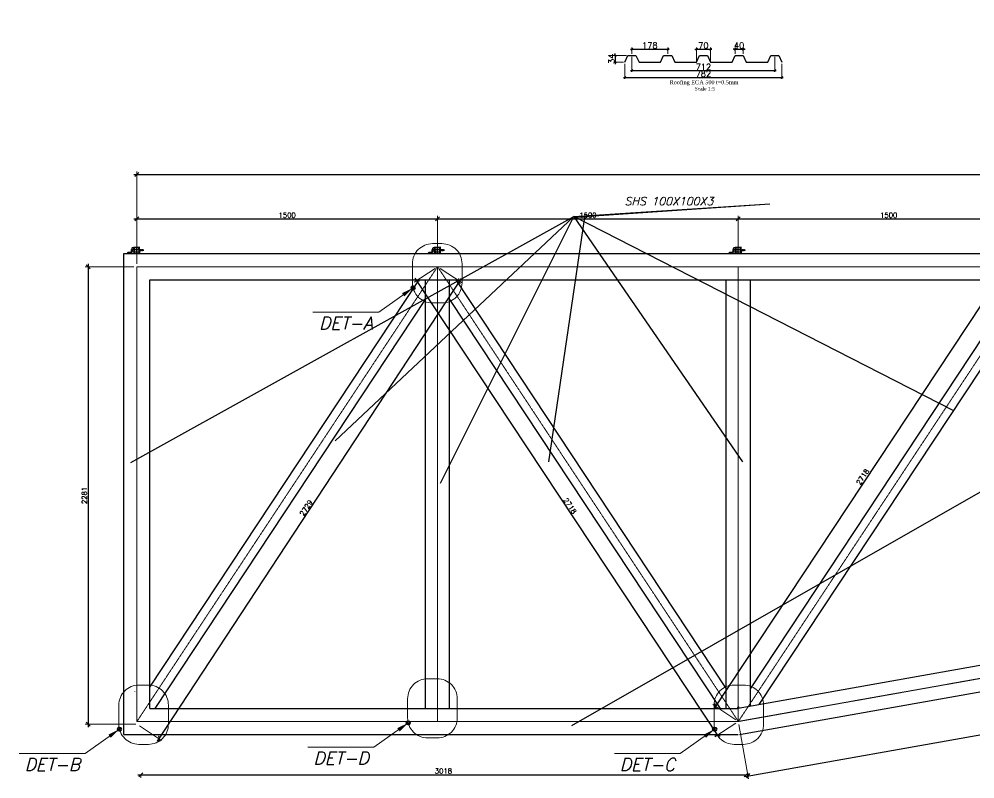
# Model space of a CAD drawing. Extents: x 60675 to 406257, y -6788 to 756297.
# Drawn here: x 388394 to 393160, y 742609 to 746396 of the extents above; entities that cross this region are included whole.
import ezdxf

# ---------------------------------------------------------------- set-up
doc = ezdxf.new("R2010")
doc.units = 0
doc.linetypes.add('CENTER2', pattern=[1.125, 0.75, -0.125, 0.125, -0.125])
doc.linetypes.add('CENTERX2', pattern=[101.6, 63.5, -12.7, 12.7, -12.7])
doc.layers.get('0').update_dxf_attribs({"linetype": 'CONTINUOUS'})
doc.layers.get('Defpoints').update_dxf_attribs({"linetype": 'CONTINUOUS'})
for name, color, linetype, lineweight in [('Axis', 144, 'CENTERX2', 9), ('DIM', 247, 'CONTINUOUS', 20), ('TEXT', 7, 'CONTINUOUS', 25)]:
    doc.layers.add(name, color=color, linetype=linetype, lineweight=lineweight)
for name, color, linetype in [('BAR-LINE', 6, 'CONTINUOUS'), ('bolt', 4, 'CONTINUOUS'), ('HATC H', 8, 'CONTINUOUS'), ('TRUSS-LAYOUT', 30, 'CONTINUOUS')]:
    doc.layers.add(name, color=color, linetype=linetype)
doc.styles.add('bold 1', font='italic.shx', dxfattribs={"height": 150})
doc.styles.add('BOLDTEXT4', font='italic.shx')
doc.styles.add('DIM50', font='romans.shx')
doc.styles.add('normal 2.5', font='romans.shx')
doc.styles.add('TEXT50-2.25', font='romans.shx')
doc.dimstyles.new('DIM 1-5A', dxfattribs={"dimtxt": 11.25, "dimasz": 10, "dimexe": 7.5, "dimexo": 7.5, "dimgap": 2.5, "dimtad": 1, "dimdec": 0, "dimzin": 0, "dimdsep": 46, "dimtxsty": 'DIM50', "dimblk": 'OBLIQUE', "dimcen": 2.5, "dimdle": 7.5, "dimclrd": 9, "dimclre": 9, "dimclrt": 3, "dimazin": 0, "dimtfac": 1, "dimtdec": 0, "dimtix": 1, "dimtofl": 0, "dimtmove": 0, "dimatfit": 3, "dimfxl": 1, "dimtolj": 1, "dimtzin": 0, "dimarcsym": 0})
doc.dimstyles.new('DIM-10', dxfattribs={"dimtxt": 25, "dimasz": 20, "dimexe": 15, "dimexo": 15, "dimgap": 6, "dimtad": 1, "dimdec": 0, "dimzin": 0, "dimdsep": 46, "dimtxsty": 'TEXT50-2.25', "dimblk1": 'OBLIQUE', "dimblk2": 'OBLIQUE', "dimsah": 1, "dimcen": 5, "dimdle": 15, "dimclrd": 9, "dimclre": 9, "dimclrt": 3, "dimadec": 0, "dimazin": 0, "dimtfac": 1, "dimtdec": 0, "dimtix": 1, "dimtmove": 0, "dimatfit": 0, "dimfxl": 1, "dimtolj": 1, "dimtzin": 0, "dimlwe": -1, "dimarcsym": 0})
doc.dimstyles.new('DIM-100', dxfattribs={"dimtxt": 200, "dimasz": 100, "dimexe": 75, "dimexo": 75, "dimgap": 30, "dimtad": 1, "dimdec": 0, "dimzin": 0, "dimdsep": 46, "dimtxsty": 'TEXT50-2.25', "dimblk1": 'OBLIQUE', "dimblk2": 'OBLIQUE', "dimsah": 1, "dimcen": 25, "dimdle": 75, "dimclrd": 9, "dimclre": 9, "dimclrt": 3, "dimazin": 0, "dimtfac": 1, "dimtdec": 0, "dimtmove": 0, "dimatfit": 0, "dimfxl": 1, "dimtolj": 1, "dimtzin": 0, "dimlwe": -1, "dimarcsym": 0})
doc.dimstyles.new('DIM-5', dxfattribs={"dimtxt": 200, "dimasz": 10, "dimexe": 7.5, "dimexo": 7.5, "dimgap": 3, "dimtad": 1, "dimdec": 0, "dimzin": 0, "dimdsep": 46, "dimtxsty": 'TEXT50-2.25', "dimblk1": 'OBLIQUE', "dimblk2": 'OBLIQUE', "dimsah": 1, "dimcen": 2.5, "dimdle": 7.5, "dimclrd": 9, "dimclre": 9, "dimclrt": 3, "dimadec": 0, "dimazin": 0, "dimtfac": 1, "dimtdec": 0, "dimtix": 1, "dimtmove": 0, "dimatfit": 0, "dimfxl": 1, "dimtolj": 1, "dimtzin": 0, "dimlwe": -1, "dimarcsym": 0})

# ---------------------------------------------------------------- blocks, each defined once
blk = doc.blocks.new('_Oblique')
at = {"color": 0, "linetype": 'ByBlock', "lineweight": -2}
blk.add_line((-0.5, -0.5), (0.5, 0.5), dxfattribs=at)
blk = doc.blocks.new('*D170')
at = {"layer": 'Defpoints', "color": 0, "lineweight": 25}
for p in [(391450, 746214.8), (392162, 746214.8), (392162, 746139.7)]:
    blk.add_point(p, dxfattribs=at)
at = {"layer": 'DIM', "color": 9}
for p, q in [((391450, 746207.3), (391450, 746132.2)), ((392162, 746207.3), (392162, 746132.2))]:
    blk.add_line(p, q, dxfattribs=at)
at = {"layer": 'DIM', "color": 9, "lineweight": -2}
blk.add_line((391442.5, 746139.7), (392169.5, 746139.7), dxfattribs=at)
at = {"layer": 'DIM', "color": 9, "lineweight": -2, "xscale": 10, "yscale": 10, "zscale": 10, "rotation": 180}
blk.add_blockref('_Oblique', (391450, 746139.7), dxfattribs=at)
at = {"layer": 'DIM', "color": 9, "lineweight": -2, "xscale": 10, "yscale": 10, "zscale": 10}
blk.add_blockref('_Oblique', (392162, 746139.7), dxfattribs=at)
at = {"layer": 'DIM', "color": 3, "insert": (391806, 746157.7), "char_height": 200, "attachment_point": 5, "style": 'TEXT50-2.25'}
blk.add_mtext('\\A1;{\\H0.15x;712}', dxfattribs=at)
blk = doc.blocks.new('*D171')
at = {"layer": 'Defpoints', "color": 0, "lineweight": 25}
for p in [(391415, 746180.8), (392197, 746180.8), (392197, 746105.5)]:
    blk.add_point(p, dxfattribs=at)
at = {"layer": 'DIM', "color": 9}
for p, q in [((391415, 746173.3), (391415, 746098)), ((392197, 746173.3), (392197, 746098))]:
    blk.add_line(p, q, dxfattribs=at)
at = {"layer": 'DIM', "color": 9, "lineweight": -2}
blk.add_line((391407.5, 746105.5), (392204.5, 746105.5), dxfattribs=at)
at = {"layer": 'DIM', "color": 9, "lineweight": -2, "xscale": 10, "yscale": 10, "zscale": 10, "rotation": 180}
blk.add_blockref('_Oblique', (391415, 746105.5), dxfattribs=at)
at = {"layer": 'DIM', "color": 9, "lineweight": -2, "xscale": 10, "yscale": 10, "zscale": 10}
blk.add_blockref('_Oblique', (392197, 746105.5), dxfattribs=at)
at = {"layer": 'DIM', "color": 3, "insert": (391806, 746123.5), "char_height": 200, "attachment_point": 5, "style": 'TEXT50-2.25'}
blk.add_mtext('\\A1;{\\H0.15x;782}', dxfattribs=at)
blk = doc.blocks.new('*D172')
at = {"layer": 'Defpoints', "color": 0, "lineweight": 25}
for p in [(391841, 746246.4), (391771, 746180.8), (391841, 746180.8)]:
    blk.add_point(p, dxfattribs=at)
at = {"layer": 'DIM', "color": 9, "lineweight": -2}
blk.add_line((391763.5, 746246.4), (391848.5, 746246.4), dxfattribs=at)
at = {"layer": 'DIM', "color": 9}
for p, q in [((391771, 746188.3), (391771, 746253.9)), ((391841, 746188.3), (391841, 746253.9))]:
    blk.add_line(p, q, dxfattribs=at)
at = {"layer": 'DIM', "color": 9, "lineweight": -2, "xscale": 10, "yscale": 10, "zscale": 10, "rotation": 180}
blk.add_blockref('_Oblique', (391771, 746246.4), dxfattribs=at)
at = {"layer": 'DIM', "color": 9, "lineweight": -2, "xscale": 10, "yscale": 10, "zscale": 10}
blk.add_blockref('_Oblique', (391841, 746246.4), dxfattribs=at)
at = {"layer": 'DIM', "color": 3, "insert": (391806, 746264.4), "char_height": 200, "attachment_point": 5, "style": 'TEXT50-2.25'}
blk.add_mtext('\\A1;{\\H0.15x;70}', dxfattribs=at)
blk = doc.blocks.new('*D173')
at = {"layer": 'Defpoints', "color": 0, "lineweight": 25}
for p in [(391628, 746246.4), (391450, 746214.8), (391628, 746214.8)]:
    blk.add_point(p, dxfattribs=at)
at = {"layer": 'DIM', "color": 9, "lineweight": -2}
blk.add_line((391442.5, 746246.4), (391635.5, 746246.4), dxfattribs=at)
at = {"layer": 'DIM', "color": 9}
for p, q in [((391450, 746222.3), (391450, 746253.9)), ((391628, 746222.3), (391628, 746253.9))]:
    blk.add_line(p, q, dxfattribs=at)
at = {"layer": 'DIM', "color": 9, "lineweight": -2, "xscale": 10, "yscale": 10, "zscale": 10, "rotation": 180}
blk.add_blockref('_Oblique', (391450, 746246.4), dxfattribs=at)
at = {"layer": 'DIM', "color": 9, "lineweight": -2, "xscale": 10, "yscale": 10, "zscale": 10}
blk.add_blockref('_Oblique', (391628, 746246.4), dxfattribs=at)
at = {"layer": 'DIM', "color": 3, "insert": (391539, 746264.4), "char_height": 200, "attachment_point": 5, "style": 'TEXT50-2.25'}
blk.add_mtext('\\A1;{\\H0.15x;178}', dxfattribs=at)
blk = doc.blocks.new('*D174')
at = {"layer": 'Defpoints', "color": 0, "lineweight": 25}
for p in [(391366.3, 746180.8), (391415, 746180.8), (391430, 746214.8)]:
    blk.add_point(p, dxfattribs=at)
at = {"layer": 'DIM', "color": 9}
for p, q in [((391422.5, 746214.8), (391358.8, 746214.8)), ((391407.5, 746180.8), (391358.8, 746180.8))]:
    blk.add_line(p, q, dxfattribs=at)
at = {"layer": 'DIM', "color": 9, "lineweight": -2}
for p, q in [((391366.3, 746214.8), (391366.3, 746224.8)), ((391366.3, 746214.8), (391366.3, 746180.8)), ((391366.3, 746180.8), (391366.3, 746170.8))]:
    blk.add_line(p, q, dxfattribs=at)
at = {"layer": 'DIM', "color": 9, "lineweight": -2, "xscale": 10, "yscale": 10, "zscale": 10}
for p, rotation in [((391366.3, 746214.8), 270), ((391366.3, 746180.8), 90)]:
    blk.add_blockref('_Oblique', p, dxfattribs=dict(at, rotation=rotation))
at = {"layer": 'DIM', "color": 3, "insert": (391348.3, 746197.8), "char_height": 200, "attachment_point": 5, "rotation": 90, "style": 'TEXT50-2.25'}
blk.add_mtext('\\A1;{\\H0.15x;34}', dxfattribs=at)
blk = doc.blocks.new('*D175')
at = {"layer": 'Defpoints', "color": 0, "lineweight": 25}
for p in [(392004, 746246.4), (391964, 746214.8), (392004, 746214.8)]:
    blk.add_point(p, dxfattribs=at)
at = {"layer": 'DIM', "color": 9, "lineweight": -2}
for p, q in [((391964, 746246.4), (391954, 746246.4)), ((391964, 746246.4), (392004, 746246.4)), ((392004, 746246.4), (392014, 746246.4))]:
    blk.add_line(p, q, dxfattribs=at)
at = {"layer": 'DIM', "color": 9}
for p, q in [((391964, 746222.3), (391964, 746253.9)), ((392004, 746222.3), (392004, 746253.9))]:
    blk.add_line(p, q, dxfattribs=at)
at = {"layer": 'DIM', "color": 9, "lineweight": -2, "xscale": 10, "yscale": 10, "zscale": 10}
blk.add_blockref('_Oblique', (391964, 746246.4), dxfattribs=at)
at = {"layer": 'DIM', "color": 9, "lineweight": -2, "xscale": 10, "yscale": 10, "zscale": 10, "rotation": 180}
blk.add_blockref('_Oblique', (392004, 746246.4), dxfattribs=at)
at = {"layer": 'DIM', "color": 3, "insert": (391984, 746264.4), "char_height": 200, "attachment_point": 5, "style": 'TEXT50-2.25'}
blk.add_mtext('\\A1;{\\H0.15x;40}', dxfattribs=at)
blk = doc.blocks.new('GREWQO')
at = {"layer": 'bolt'}
blk.add_lwpolyline([(7765238.7, 1689369.7), (7765267.9, 1689362), (7765268.6, 1689364.5, 0.414214), (7765265, 1689370.6), (7765252.8, 1689373.8, -0.414214), (7765249.2, 1689380), (7765252.4, 1689392.2, 0.414214), (7765248.8, 1689398.3), (7765246.4, 1689399)], format="xyb", close=True, dxfattribs=at)
for points in [[(7765215.5, 1689388.4), (7765217, 1689394.2)], [(7765251.1, 1689387.3), (7765248.6, 1689377.5), (7765251.5, 1689376.7), (7765254.1, 1689386.6), (7765251.2, 1689387.4)]]:
    blk.add_lwpolyline(points, dxfattribs=at)
blk.add_lwpolyline([(7765215.5, 1689388.4), (7765217, 1689394.2), (7765250.6, 1689385.4), (7765249.1, 1689379.5)], close=True, dxfattribs=at)
at = {"layer": 'HATC H'}
blk.add_line((7765197.5, 1689399.4, 334.8), (7765196, 1689393.5, 334.8), dxfattribs=at)
for points in [[(7765196, 1689393.5), (7765197.5, 1689395.2), (7765197.9, 1689393), (7765199.5, 1689398.9), (7765198, 1689397.2), (7765197.5, 1689399.4), (7765196, 1689393.5)], [(7765197.5, 1689395.2), (7765199.5, 1689398.9)], [(7765197.9, 1689393), (7765199.5, 1689398.9), (7765199.9, 1689396.6), (7765201.4, 1689398.3), (7765199.9, 1689392.5), (7765199.4, 1689394.7), (7765197.9, 1689393)], [(7765199.4, 1689394.7), (7765201.4, 1689398.3)], [(7765199.9, 1689392.5), (7765201.4, 1689398.3), (7765201.9, 1689396.1), (7765203.4, 1689397.8), (7765201.8, 1689392), (7765201.4, 1689394.2), (7765199.9, 1689392.5)], [(7765201.4, 1689394.2), (7765203.4, 1689397.8)], [(7765201.8, 1689392), (7765203.4, 1689397.8), (7765203.8, 1689395.6), (7765205.3, 1689397.3), (7765203.8, 1689391.5), (7765203.3, 1689393.7), (7765201.8, 1689392)], [(7765203.3, 1689393.7), (7765205.3, 1689397.3)], [(7765203.8, 1689391.5), (7765205.3, 1689397.3), (7765205.8, 1689395.1), (7765207.3, 1689396.8), (7765205.7, 1689391), (7765205.3, 1689393.2), (7765203.8, 1689391.5)], [(7765205.3, 1689393.2), (7765207.3, 1689396.8)], [(7765205.7, 1689391), (7765207.3, 1689396.8), (7765207.7, 1689394.6), (7765209.2, 1689396.3), (7765207.7, 1689390.4), (7765207.2, 1689392.6), (7765205.7, 1689391)], [(7765207.2, 1689392.6), (7765209.2, 1689396.3)], [(7765207.7, 1689390.4), (7765209.2, 1689396.3), (7765209.7, 1689394.1), (7765211.2, 1689395.8), (7765209.6, 1689389.9), (7765209.2, 1689392.1), (7765207.7, 1689390.4)], [(7765209.2, 1689392.1), (7765211.2, 1689395.8)], [(7765209.6, 1689389.9), (7765211.2, 1689395.8), (7765211.6, 1689393.6), (7765213.1, 1689395.3), (7765211.6, 1689389.4), (7765211.1, 1689391.6), (7765209.6, 1689389.9)], [(7765211.1, 1689391.6), (7765213.1, 1689395.3)], [(7765211.6, 1689389.4), (7765213.1, 1689395.3), (7765213.6, 1689393.1), (7765215.1, 1689394.7), (7765213.5, 1689388.9), (7765213.1, 1689391.1), (7765211.6, 1689389.4)], [(7765213.1, 1689391.1), (7765215.1, 1689394.7)], [(7765213.5, 1689388.9), (7765215.1, 1689394.7), (7765215.5, 1689392.5), (7765217, 1689394.2), (7765215.5, 1689388.4), (7765215, 1689390.6), (7765213.5, 1689388.9)], [(7765215, 1689390.6), (7765217, 1689394.2)]]:
    blk.add_lwpolyline(points, dxfattribs=at)
at = {"layer": 'TRUSS-LAYOUT'}
for points in [[(7765217.2, 1689406.7), (7765246.4, 1689399), (7765238.7, 1689369.7), (7765209.5, 1689377.5)], [(7765219.3, 1689403), (7765242.7, 1689396.8), (7765236.5, 1689373.4), (7765213.2, 1689379.6)]]:
    blk.add_lwpolyline(points, close=True, dxfattribs=at)
blk = doc.blocks.new('*D236')
at = {"layer": 'Defpoints', "color": 0, "lineweight": 25}
for p in [(389000.4, 742644.2), (392018.7, 742629.4), (392018.7, 742629.4)]:
    blk.add_point(p, dxfattribs=at)
at = {"layer": 'DIM', "color": 9, "lineweight": -2}
blk.add_line((388985.4, 742629.4), (392033.7, 742629.4), dxfattribs=at)
at = {"layer": 'DIM', "color": 9}
blk.add_line((389000.4, 742629.2), (389000.4, 742614.4), dxfattribs=at)
at = {"layer": 'DIM', "color": 9, "lineweight": -2, "xscale": 20, "yscale": 20, "zscale": 20, "rotation": 180}
blk.add_blockref('_Oblique', (389000.4, 742629.4), dxfattribs=at)
at = {"layer": 'DIM', "color": 9, "lineweight": -2, "xscale": 20, "yscale": 20, "zscale": 20}
blk.add_blockref('_Oblique', (392018.7, 742629.4), dxfattribs=at)
at = {"layer": 'DIM', "color": 3, "insert": (390509.5, 742647.9), "char_height": 25, "attachment_point": 5, "style": 'TEXT50-2.25'}
blk.add_mtext('\\A1;3018', dxfattribs=at)
blk = doc.blocks.new('*D245')
at = {"layer": 'Defpoints', "color": 0, "lineweight": 25}
for p in [(388981.2, 745161.8), (388737.7, 742881), (388990.8, 742881)]:
    blk.add_point(p, dxfattribs=at)
at = {"layer": 'DIM', "color": 9}
for p, q in [((388966.2, 745161.8), (388722.7, 745161.8)), ((388975.8, 742881), (388722.7, 742881))]:
    blk.add_line(p, q, dxfattribs=at)
at = {"layer": 'DIM', "color": 9, "lineweight": -2}
blk.add_line((388737.7, 745176.8), (388737.7, 742866), dxfattribs=at)
at = {"layer": 'DIM', "color": 9, "lineweight": -2, "xscale": 20, "yscale": 20, "zscale": 20}
for p, rotation in [((388737.7, 745161.8), 90), ((388737.7, 742881), 270)]:
    blk.add_blockref('_Oblique', p, dxfattribs=dict(at, rotation=rotation))
at = {"layer": 'DIM', "color": 3, "insert": (388719.2, 744021.4), "char_height": 25, "attachment_point": 5, "rotation": 90, "style": 'TEXT50-2.25'}
blk.add_mtext('\\A1;2281', dxfattribs=at)
blk = doc.blocks.new('*D246')
at = {"layer": 'Defpoints', "color": 0, "lineweight": 25}
for p in [(390480.3, 745400), (388980.3, 745226.8), (390480.3, 745226.8)]:
    blk.add_point(p, dxfattribs=at)
at = {"layer": 'DIM', "color": 9, "lineweight": -2}
blk.add_line((388965.3, 745400), (390495.3, 745400), dxfattribs=at)
at = {"layer": 'DIM', "color": 9}
for p, q in [((388980.3, 745241.8), (388980.3, 745415)), ((390480.3, 745241.8), (390480.3, 745415))]:
    blk.add_line(p, q, dxfattribs=at)
at = {"layer": 'DIM', "color": 9, "lineweight": -2, "xscale": 20, "yscale": 20, "zscale": 20, "rotation": 180}
blk.add_blockref('_Oblique', (388980.3, 745400), dxfattribs=at)
at = {"layer": 'DIM', "color": 9, "lineweight": -2, "xscale": 20, "yscale": 20, "zscale": 20}
blk.add_blockref('_Oblique', (390480.3, 745400), dxfattribs=at)
at = {"layer": 'DIM', "color": 3, "insert": (389730.3, 745418.5), "char_height": 25, "attachment_point": 5, "style": 'TEXT50-2.25'}
blk.add_mtext('\\A1;1500', dxfattribs=at)
blk = doc.blocks.new('*D247')
at = {"layer": 'Defpoints', "color": 0, "lineweight": 25}
for p in [(391980.3, 745400), (390480.3, 745226.8), (391980.3, 745226.8)]:
    blk.add_point(p, dxfattribs=at)
at = {"layer": 'DIM', "color": 9, "lineweight": -2}
blk.add_line((390465.3, 745400), (391995.3, 745400), dxfattribs=at)
at = {"layer": 'DIM', "color": 9}
for p, q in [((390480.3, 745241.8), (390480.3, 745415)), ((391980.3, 745241.8), (391980.3, 745415))]:
    blk.add_line(p, q, dxfattribs=at)
at = {"layer": 'DIM', "color": 9, "lineweight": -2, "xscale": 20, "yscale": 20, "zscale": 20, "rotation": 180}
blk.add_blockref('_Oblique', (390480.3, 745400), dxfattribs=at)
at = {"layer": 'DIM', "color": 9, "lineweight": -2, "xscale": 20, "yscale": 20, "zscale": 20}
blk.add_blockref('_Oblique', (391980.3, 745400), dxfattribs=at)
at = {"layer": 'DIM', "color": 3, "insert": (391230.3, 745418.5), "char_height": 25, "attachment_point": 5, "style": 'TEXT50-2.25'}
blk.add_mtext('\\A1;1500', dxfattribs=at)
blk = doc.blocks.new('*D248')
at = {"layer": 'Defpoints', "color": 0, "lineweight": 25}
for p in [(393480.3, 745400), (391980.3, 745226.8), (393480.3, 745226.8)]:
    blk.add_point(p, dxfattribs=at)
at = {"layer": 'DIM', "color": 9, "lineweight": -2}
blk.add_line((391965.3, 745400), (393495.3, 745400), dxfattribs=at)
at = {"layer": 'DIM', "color": 9}
for p, q in [((391980.3, 745241.8), (391980.3, 745415)), ((393480.3, 745241.8), (393480.3, 745415))]:
    blk.add_line(p, q, dxfattribs=at)
at = {"layer": 'DIM', "color": 9, "lineweight": -2, "xscale": 20, "yscale": 20, "zscale": 20, "rotation": 180}
blk.add_blockref('_Oblique', (391980.3, 745400), dxfattribs=at)
at = {"layer": 'DIM', "color": 9, "lineweight": -2, "xscale": 20, "yscale": 20, "zscale": 20}
blk.add_blockref('_Oblique', (393480.3, 745400), dxfattribs=at)
at = {"layer": 'DIM', "color": 3, "insert": (392730.3, 745418.5), "char_height": 25, "attachment_point": 5, "style": 'TEXT50-2.25'}
blk.add_mtext('\\A1;1500', dxfattribs=at)
blk = doc.blocks.new('*D258')
at = {"layer": 'Defpoints', "color": 0, "lineweight": 25}
for p in [(402480.3, 744761.8), (402528.6, 744490.5), (391980.3, 742894.9)]:
    blk.add_point(p, dxfattribs=at)
at = {"layer": 'DIM', "color": 9}
for p, q in [((402483, 744747), (402531.2, 744475.7)), ((391983, 742880.2), (392031.2, 742608.9))]:
    blk.add_line(p, q, dxfattribs=at)
at = {"layer": 'DIM', "color": 9, "lineweight": -2}
blk.add_line((392013.8, 742621), (402543.4, 744493.1), dxfattribs=at)
at = {"layer": 'DIM', "color": 9, "lineweight": -2, "xscale": 20, "yscale": 20, "zscale": 20}
for p, rotation in [((402528.6, 744490.5), 10.081528676), ((392028.6, 742623.6), 190.081528676)]:
    blk.add_blockref('_Oblique', p, dxfattribs=dict(at, rotation=rotation))
at = {"layer": 'DIM', "color": 3, "insert": (397275.3, 743575.3), "char_height": 25, "attachment_point": 5, "rotation": 10.0815, "style": 'TEXT50-2.25'}
blk.add_mtext('\\A1;10665', dxfattribs=at)
blk = doc.blocks.new('*D259')
at = {"layer": 'Defpoints', "color": 0, "lineweight": 25}
for p in [(402480.3, 745621.4), (388981.2, 745161.8), (402480.3, 745161.8)]:
    blk.add_point(p, dxfattribs=at)
at = {"layer": 'DIM', "color": 9, "lineweight": -2}
blk.add_line((388966.2, 745621.4), (402495.3, 745621.4), dxfattribs=at)
at = {"layer": 'DIM', "color": 9}
for p, q in [((388981.2, 745176.8), (388981.2, 745636.4)), ((402480.3, 745176.8), (402480.3, 745636.4))]:
    blk.add_line(p, q, dxfattribs=at)
at = {"layer": 'DIM', "color": 9, "lineweight": -2, "xscale": 20, "yscale": 20, "zscale": 20, "rotation": 180}
blk.add_blockref('_Oblique', (388981.2, 745621.4), dxfattribs=at)
at = {"layer": 'DIM', "color": 9, "lineweight": -2, "xscale": 20, "yscale": 20, "zscale": 20}
blk.add_blockref('_Oblique', (402480.3, 745621.4), dxfattribs=at)
at = {"layer": 'DIM', "color": 3, "insert": (395730.8, 745639.9), "char_height": 25, "attachment_point": 5, "style": 'TEXT50-2.25'}
blk.add_mtext('\\A1;13499', dxfattribs=at)
blk = doc.blocks.new('*D260')
at = {"layer": 'Defpoints', "color": 0, "lineweight": 25}
for p in [(390480.3, 745161.8), (388981.2, 742881), (389090.8, 742808.9)]:
    blk.add_point(p, dxfattribs=at)
at = {"layer": 'DIM', "color": 9}
for p, q in [((390492.9, 745153.5), (390602.5, 745081.5)), ((388993.7, 742872.7), (389103.4, 742800.7))]:
    blk.add_line(p, q, dxfattribs=at)
at = {"layer": 'DIM', "color": 9, "lineweight": -2}
blk.add_line((390598.2, 745102.3), (389082.6, 742796.4), dxfattribs=at)
at = {"layer": 'DIM', "color": 9, "lineweight": -2, "xscale": 20, "yscale": 20, "zscale": 20}
for p, rotation in [((390590, 745089.7), 56.6833347354749), ((389090.8, 742808.9), 236.6833347354749)]:
    blk.add_blockref('_Oblique', p, dxfattribs=dict(at, rotation=rotation))
at = {"layer": 'DIM', "color": 3, "insert": (389824.9, 743959.5), "char_height": 25, "attachment_point": 5, "rotation": 56.6833, "style": 'TEXT50-2.25'}
blk.add_mtext('\\A1;2729', dxfattribs=at)
blk = doc.blocks.new('*D261')
at = {"layer": 'Defpoints', "color": 0, "lineweight": 25}
for p in [(390480.3, 745161.8), (391980.3, 742894.9), (391875.9, 742825.8)]:
    blk.add_point(p, dxfattribs=at)
at = {"layer": 'DIM', "color": 9}
for p, q in [((390467.8, 745153.5), (390363.4, 745084.4)), ((391967.8, 742886.7), (391863.4, 742817.6))]:
    blk.add_line(p, q, dxfattribs=at)
at = {"layer": 'DIM', "color": 9, "lineweight": -2}
blk.add_line((390367.6, 745105.2), (391884.2, 742813.3), dxfattribs=at)
at = {"layer": 'DIM', "color": 9, "lineweight": -2, "xscale": 20, "yscale": 20, "zscale": 20}
for p, rotation in [((390375.9, 745092.7), 123.4931379356014), ((391875.9, 742825.8), 303.4931379356013)]:
    blk.add_blockref('_Oblique', p, dxfattribs=dict(at, rotation=rotation))
at = {"layer": 'DIM', "color": 3, "insert": (391141.4, 743969.5), "char_height": 25, "attachment_point": 5, "rotation": 303.4931, "style": 'TEXT50-2.25'}
blk.add_mtext('\\A1;2718', dxfattribs=at)
blk = doc.blocks.new('*D262')
at = {"layer": 'Defpoints', "color": 0, "lineweight": 25}
for p in [(393480.3, 745161.8), (391866.2, 742970.5), (391980.3, 742894.9)]:
    blk.add_point(p, dxfattribs=at)
at = {"layer": 'DIM', "color": 9, "lineweight": -2}
blk.add_line((393374.5, 745249.8), (391857.9, 742958), dxfattribs=at)
at = {"layer": 'DIM', "color": 9}
for p, q in [((393467.8, 745170), (393353.7, 745245.6)), ((391967.8, 742903.2), (391853.7, 742978.8))]:
    blk.add_line(p, q, dxfattribs=at)
at = {"layer": 'DIM', "color": 9, "lineweight": -2, "xscale": 20, "yscale": 20, "zscale": 20}
for p, rotation in [((393366.2, 745237.3), 56.50686206441274), ((391866.2, 742970.5), 236.5068620644128)]:
    blk.add_blockref('_Oblique', p, dxfattribs=dict(at, rotation=rotation))
at = {"layer": 'DIM', "color": 3, "insert": (392600.8, 744114.1), "char_height": 25, "attachment_point": 5, "rotation": 56.5069, "style": 'TEXT50-2.25'}
blk.add_mtext('\\A1;2718', dxfattribs=at)
blk = doc.blocks.new('LINE')
at = {"layer": 'DIM', "color": 1, "lineweight": 40}
blk.add_circle((837593.9, 475054.5), 8.59, dxfattribs=at)
at = {"layer": 'TEXT', "ltscale": 3}
blk.add_leader([(837593.9, 475054.5), (837422.7, 474932.5), (837093.6, 474932.5)], dimstyle='DIM-100', override={"dimasz": 60, "dimgap": 30, "dimtad": 0}, dxfattribs=at)

msp = doc.modelspace()

# ---------------------------------------------------------------- linework, layer by layer
at = {"color": 5}
for p, q in [((388980.34418, 745226.77196), (388980.34418, 745258.55728)), ((390480.34418, 745226.77196), (390480.34418, 745258.55728)), ((391980.34418, 745226.77196), (391980.34418, 745258.55728))]:
    msp.add_line(p, q, dxfattribs=at)
at = {"layer": 'Axis', "linetype": 'CENTER2'}
for p, q in [((388980.54264, 745161.77196), (402480.34418, 745161.77196)), ((388981.19264, 742894.92935), (388980.54264, 745161.77196)), ((388981.19264, 742894.92935), (390480.34418, 745161.77196)), ((388981.19264, 742894.92935), (388981.19264, 745161.77196)), ((390480.34418, 745161.77196), (391980.34418, 742894.92935)), ((390480.34418, 742894.92935), (390480.34418, 745161.77196)), ((391980.34418, 742894.92935), (393480.34418, 745161.77196)), ((391980.34418, 742894.92935), (391980.34418, 745161.77196)), ((390446.30314, 745098.2562), (390447.09827, 745096.77196)), ((390513.58159, 745096.77196), (390514.37377, 745098.25007)), ((390480.33273, 745034.73431), (390480.34418, 745034.75568)), ((390480.33273, 745034.73431), (390480.34418, 745034.71292)), ((391980.34418, 742894.92935), (402480.34418, 744761.77196)), ((388970.29021, 743042.92375), (388970.94021, 743044.13656)), ((388981.19264, 742894.92935), (391980.34418, 742894.92935))]:
    msp.add_line(p, q, dxfattribs=at)
at = {"layer": 'BAR-LINE'}
msp.add_lwpolyline([(391414.98402, 746180.7648), (391429.98402, 746214.7648), (391469.98402, 746214.7648), (391484.98402, 746180.7648), (391592.98402, 746180.7648), (391607.98402, 746214.7648), (391647.98401, 746214.7648), (391662.98401, 746180.7648), (391770.98401, 746180.7648), (391785.98401, 746214.7648), (391825.98401, 746214.7648), (391840.98401, 746180.7648), (391948.98401, 746180.7648), (391963.98401, 746214.7648), (392003.98401, 746214.7648), (392018.98401, 746180.7648), (392126.98401, 746180.7648), (392141.98401, 746214.7648), (392181.98401, 746214.7648), (392196.98401, 746180.7648)], dxfattribs=at)
at = {"layer": 'DIM', "color": 3}
for points in [[(390355.12622, 745176.57534), (390355.12622, 745081.01903, 0.4142135624), (390455.12622, 744981.01903), (390502.48502, 744981.01903, 0.4142135624), (390602.48502, 745081.01903), (390602.48502, 745176.57534, 0.4142135624), (390502.48502, 745276.57534), (390455.12622, 745276.57534, 0.4142135624)], [(390331.16035, 743008.17444), (390331.16035, 742912.61812, 0.4142135624), (390431.16035, 742812.61812), (390478.51916, 742812.61812, 0.4142135624), (390578.51916, 742912.61812), (390578.51916, 743008.17444, 0.4142135624), (390478.51916, 743108.17444), (390431.16035, 743108.17444, 0.4142135624)], [(388890.82485, 742976.54024), (388890.82485, 742880.98393, 0.4142135624), (388990.82485, 742780.98393), (389038.18365, 742780.98393, 0.4142135624), (389138.18365, 742880.98393), (389138.18365, 742976.54024, 0.4142135624), (389038.18365, 743076.54024), (388990.82485, 743076.54024, 0.4142135624)], [(391859.20279, 742976.54024), (391859.20279, 742880.98393, 0.4142135624), (391959.20279, 742780.98393), (392006.5616, 742780.98393, 0.4142135624), (392106.5616, 742880.98393), (392106.5616, 742976.54024, 0.4142135624), (392006.5616, 743076.54024), (391959.20279, 743076.54024, 0.4142135624)]]:
    msp.add_lwpolyline(points, format="xyb", close=True, dxfattribs=at)
at = {"layer": 'TRUSS-LAYOUT'}
for p, q in [((388916.19264, 745226.77196), (402540.34418, 745226.77196)), ((388916.19264, 742829.92935), (388916.19264, 745226.77196)), ((388980.56128, 745096.77196), (388981.19264, 745096.77196)), ((389046.19264, 742959.92935), (389046.19264, 745096.77196)), ((389046.19264, 745096.77196), (402420.34418, 745096.77196)), ((389046.19264, 743065.72848), (390389.40101, 745096.77196)), ((390420.34418, 742959.92935), (390420.34418, 745096.77196)), ((390480.34418, 745089.28681), (390480.35362, 745089.27254)), ((390480.34418, 745089.25827), (390480.35362, 745089.27254)), ((390540.34418, 742959.92935), (390540.34418, 745096.77196)), ((390571.31995, 745096.77196), (391920.34418, 743058.08821)), ((391920.34418, 742959.92935), (391920.34418, 745096.77196)), ((392040.34418, 742971.61638), (392040.34418, 745096.77196)), ((392040.34418, 743058.08821), (393389.36842, 745096.77196)), ((389072.13582, 742959.92935), (390423.06638, 745002.64944)), ((390540.34418, 744998.6131), (391889.36842, 742959.92935)), ((392084.21474, 742979.41633), (393420.34418, 744998.6131)), ((391980.34418, 742960.94871), (402420.34418, 744817.12365)), ((391986.07755, 742829.92935), (400502.54844, 744344.11133)), ((388981.17186, 742967.41161), (388981.19264, 742967.44304)), ((389046.19264, 742959.92935), (391980.34418, 742959.92935)), ((391975.39115, 742959.92935), (391980.34418, 742967.41451)), ((391980.34418, 742967.41451), (391984.17231, 742961.62933)), ((388916.19264, 742829.92935), (391980.34418, 742829.92935)), ((390540.34418, 742829.92935), (390540.34418, 742834.01999))]:
    msp.add_line(p, q, dxfattribs=at)

# ---------------------------------------------------------------- block references
at = {"layer": 'DIM'}
for p in [(-447235.68562, 270002.05825), (-447259.65148, 267833.65734), (-448699.98698, 267802.02314), (-445731.60904, 267802.02314)]:
    msp.add_blockref('LINE', p, dxfattribs=at)
at = {"layer": 'TEXT', "color": 1, "xscale": -1}
for p, rotation in [((7584848.43581, -2627036.37604), 347.1641798240971), ((7586348.43581, -2627036.37604), 347.1641798240967), ((7587848.43581, -2627036.37604), 347.1641798240967)]:
    msp.add_blockref('GREWQO', p, dxfattribs=dict(at, rotation=rotation))

# ---------------------------------------------------------------- texts
at = {"layer": 'TEXT', "insert": (391809.2026, 746091.00707), "char_height": 30, "width": 929.38338, "attachment_point": 2, "style": 'normal 2.5'}
msp.add_mtext('{\\fTimes New Roman|b0|i0|c0|p18;\\H0.6667x;Roofing EGA 500 t=0.5mm \\P\\H1.05x; \\H0.8571x;Scale 1:5}', dxfattribs=at)
at = {"layer": 'TEXT', "insert": (391634.49702, 745508.21302), "char_height": 40, "attachment_point": 2, "style": 'BOLDTEXT4'}
msp.add_mtext('SHS 100X100X3', dxfattribs=at)
at = {"layer": 'TEXT', "char_height": 62.5, "attachment_point": 8, "rotation": 0.00783336, "style": 'bold 1'}
for s, insert in [('DET-A', (390023.04564, 744848.86237)), ('DET-B', (388558.74427, 742648.82726)), ('DET-D', (389999.07977, 742680.46146)), ('DET-C', (391527.12221, 742648.82726))]:
    msp.add_mtext(s, dxfattribs=dict(at, insert=insert))

# ---------------------------------------------------------------- dimensions: what is measured, and where the dimension line sits
at = {"layer": 'DIM'}
for base, p1, p2, picture, middle in [((391627.98401, 746246.44414), (391449.98402, 746214.7648), (391627.98401, 746214.7648), '*D173', (391538.98402, 746264.44414)), ((391840.98401, 746246.44414), (391770.98401, 746180.7648), (391840.98401, 746180.7648), '*D172', (391805.98401, 746264.44414)), ((392003.98401, 746246.44414), (391963.98401, 746214.7648), (392003.98401, 746214.7648), '*D175', (391983.98401, 746264.44414)), ((392161.98401, 746139.70841), (391449.98402, 746214.7648), (392161.98401, 746214.7648), '*D170', (391805.98401, 746157.70841)), ((392196.98401, 746105.5159), (391414.98402, 746180.7648), (392196.98401, 746180.7648), '*D171', (391805.98401, 746123.5159))]:
    dim = msp.add_linear_dim(base=base, p1=p1, p2=p2, text='{\\H0.15x;<>}', dimstyle='DIM-5', dxfattribs=at)
    dim.commit()
    dim.dimension.update_dxf_attribs({"geometry": picture, "text_midpoint": middle})
dim = msp.add_linear_dim(base=(391366.2805, 746180.7648), p1=(391429.98402, 746214.7648), p2=(391414.98402, 746180.7648), angle=90, text='{\\H0.15x;<>}', dimstyle='DIM-5', dxfattribs=at)
dim.commit()
dim.dimension.update_dxf_attribs({"geometry": '*D174', "text_midpoint": (391348.2805, 746197.7648)})
for base, p1, p2, picture, middle in [((402480.34418, 745621.41026), (388981.19264, 745161.77196), (402480.34418, 745161.77196), '*D259', (395730.76841, 745639.91026)), ((390480.34418, 745400.00957), (388980.34418, 745226.77196), (390480.34418, 745226.77196), '*D246', (389730.34418, 745418.50957)), ((391980.34418, 745400.00957), (390480.34418, 745226.77196), (391980.34418, 745226.77196), '*D247', (391230.34418, 745418.50957)), ((393480.34418, 745400.00957), (391980.34418, 745226.77196), (393480.34418, 745226.77196), '*D248', (392730.34418, 745418.50957)), ((392018.67624, 742629.43713), (389000.4005, 742644.20553), (392018.67624, 742629.43713), '*D236', (390509.53837, 742647.93713))]:
    dim = msp.add_linear_dim(base=base, p1=p1, p2=p2, dimstyle='DIM-10', override={"dimtmove": 1}, dxfattribs=at)
    dim.commit()
    dim.dimension.update_dxf_attribs({"geometry": picture, "text_midpoint": middle})
for p1, p2, distance, picture, middle in [((393480.34418, 745161.77196), (391980.34418, 742894.92935), -136.89551, '*D262', (392600.7518, 744114.10366)), ((390480.34418, 745161.77196), (388981.19664, 742880.98393), 131.18583, '*D260', (389824.93606, 743959.48346)), ((390480.34418, 745161.77196), (391980.34418, 742894.92935), -125.20772, '*D261', (391141.35508, 743969.46538)), ((391980.34418, 742894.92935), (402480.34418, 744761.77196), -275.56527, '*D258', (397275.34329, 743575.25456))]:
    dim = msp.add_aligned_dim(p1=p1, p2=p2, distance=distance, dimstyle='DIM-10', override={"dimtmove": 1}, dxfattribs=at)
    dim.commit()
    dim.dimension.update_dxf_attribs({"geometry": picture, "text_midpoint": middle})
dim = msp.add_linear_dim(base=(388737.70047, 742880.98393), p1=(388981.19264, 745161.77196), p2=(388990.82485, 742880.98393), angle=90, dimstyle='DIM-10', override={"dimtmove": 1}, dxfattribs=at)
dim.commit()
dim.dimension.update_dxf_attribs({"geometry": '*D245', "text_midpoint": (388719.20047, 744021.37794)})

# ---------------------------------------------------------------- leaders
for points in [[(391150.08706, 742875.27529, -332.1875), (396129.45972, 745721.15759, -332.1875), (398033.54564, 745718.86413, -332.1875)], [(388950.58786, 744186.31016, -332.1875), (391160.07721, 745411.24684, -332.1875), (392137.85377, 745475.74252, -332.1875)], [(389969.19912, 744294.15407, -332.1875), (391160.07721, 745411.24684, -332.1875), (392137.85377, 745475.74252, -332.1875)], [(393055.71999, 744443.38954, -332.1875), (391160.07721, 745411.24684, -332.1875), (392137.85377, 745475.74252, -332.1875)], [(392003.60489, 744188.89578, -332.1875), (391162.88247, 745408.95338, -332.1875), (392137.85377, 745475.74252, -332.1875)], [(390494.93309, 744083.15511, -332.1875), (391160.07721, 745411.24684, -332.1875), (391215.32052, 745408.95338, -332.1875)], [(391035.9316, 744188.89578, -332.1875), (391215.32052, 745408.95338, -332.1875), (391160.07721, 745411.24684, -332.1875)]]:
    msp.add_leader(points, dimstyle='DIM 1-5A', override={"dimgap": 50, "dimtad": 0}, dxfattribs=at)

doc.saveas('drawing.dxf')
